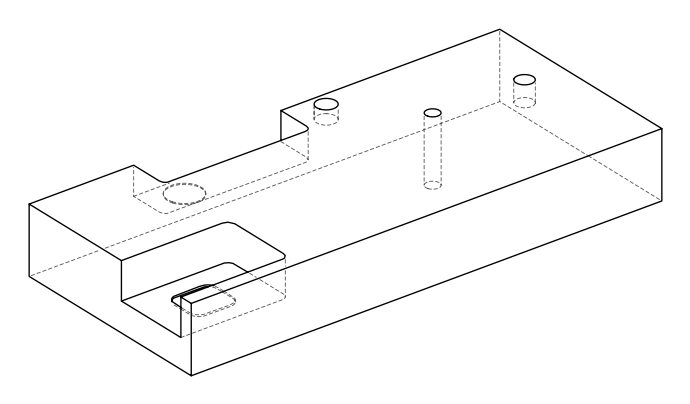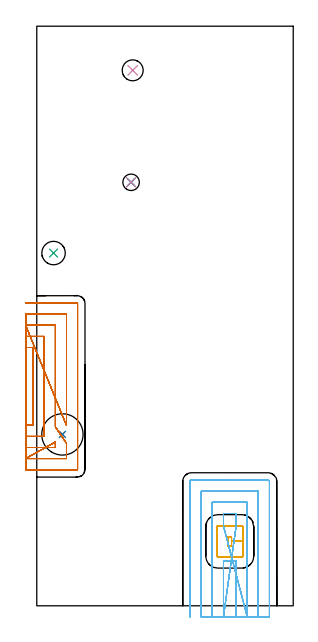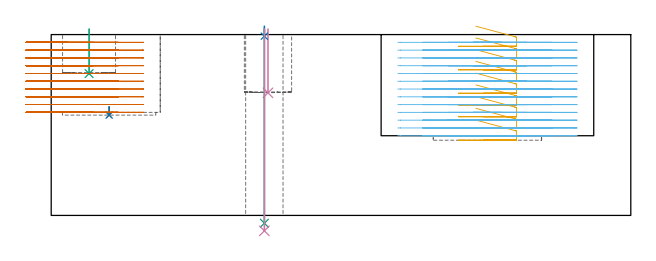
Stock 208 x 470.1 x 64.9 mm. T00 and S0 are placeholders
(PLAN: 10 operations, 8 tool changes, 66.1 min)
(1 INDEXABLE_INSERT_DRILL_BLIND_HOLE_FROM_SOLID | STEP1POCKET | NXT0302_009 | 0.02 min | 8113 mm3)
(2 DRILL_TO_ENLARGE_BLIND_HOLE | STEP1POCKET | UGT0301_383 | 0.02 min | 17336 mm3)
(3 INDEXABLE_INSERT_DRILL_BLIND_HOLE_FROM_SOLID_1 | STEP1POCKET_1 | NXT0302_009 | 0.07 min | 3899 mm3)
(4 INDEXABLE_INSERT_DRILL_BLIND_HOLE_FROM_SOLID_2 | STEP1POCKET_2 | NXT0302_005 | 0.09 min | 4687 mm3)
(5 MILL_RECTANGULAR_POCKET | POCKET_RECTANGULAR_STRAIGHT | UGT0201_100 | Follow Part, ap 4.5, ae 75% | 3.53 min | 60726 mm3)
(6 MILL_SLOT | SLOT_PARTIAL_RECTANGULAR | NXT0201_011 | Follow Part, ap 3, ae 75% | 32.48 min | 239932 mm3)
(7 MILL_SLOT_1 | SLOT_PARTIAL_RECTANGULAR_1 | NXT0201_011 | Follow Part, ap 3, ae 75% | 29.29 min | 135455 mm3)
(8 SPOT_DRILL | STEP1HOLE | NXT0321_9005460120000 | 0.03 min | 25 mm3)
(9 DRILL_THROUGH_HOLE_INTO_CENTER | STEP1HOLE | NXT0301_042 | 0.28 min | 2511 mm3)
(10 DRILL_TO_ENLARGE_THROUGH_HOLE | STEP1HOLE | UGT0301_268 | 0.29 min | 6581 mm3)
(TOOL NXT0302_009 | Index. Insert Drill 19mm [880-D1900L25-05] | D19 PA176 FL95 Z2)
(TOOL UGT0301_383 | Twist Drill Flat Bottom 33.5 mm | D33.5 PA180 FL175 Z2)
(TOOL NXT0302_005 | Index. Insert Drill 17mm [880-D1700L20-05] | D17 PA176 FL85 Z2)
(TOOL UGT0201_100 | End Mill 18 mm | D18 FL22 Z2)
(TOOL NXT0201_011 | ENDMILL 12mm [2P460-1200-NA 1630] | D12 FL38 Z6)
(TOOL NXT0321_9005460120000 | NC Spot Drill, 142deg, 12mm, Carbide, Uncoated | D12 PA142 FL30 Z2)
(TOOL NXT0301_042 | Carbide Drill 7.1mm [860.1-0710-057A1-MM 2214] | D7.1 PA140 FL85 Z2)
(TOOL UGT0301_268 | Twist Drill 13.4 mm | D13.4 PA118 FL108 Z2)
(OP 1 INDEXABLE_INSERT_DRILL_BLIND_HOLE_FROM_SOLID)
G17 G21 G94 G90
T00 M6
G54
G17 G0 G90 X20.8 Y139. S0 M3
G43 Z74.9 H1
G94 G81 G98 Z36. F250. R39.
G80
M5
M2
(OP 2 DRILL_TO_ENLARGE_BLIND_HOLE)
G17 G21 G94 G90
T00 M6
G54
G17 G0 G90 X20.8 Y139. S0 M3
G43 Z74.9 H0
G94 G81 G98 Z36. F250. R39.
G80
M5
M2
(OP 3 INDEXABLE_INSERT_DRILL_BLIND_HOLE_FROM_SOLID_1)
G17 G21 G94 G90
T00 M6
G54
G17 G0 G90 X13.6 Y286.1 S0 M3
G43 Z74.9 H1
G94 G81 G98 Z50.9 F250. R66.9
G80
M5
M2
(OP 4 INDEXABLE_INSERT_DRILL_BLIND_HOLE_FROM_SOLID_2)
G17 G21 G94 G90
T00 M6
G54
G17 G0 G90 X77.8 Y434.3 S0 M3
G43 Z74.9 H1
G94 G81 G98 Z44. F250. R66.9
G80
M5
M2
(OP 5 MILL_RECTANGULAR_POCKET)
G17 G21 G94 G90
T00 M6
G54
G17 G0 G90 X152.399 Y39.6 S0 M3
G43 Z74.9 H0
Z67.9
G94 G1 X166.29 Z64.178 F250.
X166.499 Y39.653 Z64.12
X166.688 Y39.759 Z64.062
X166.841 Y39.912 Z64.004
X166.947 Y40.101 Z63.946
X167. Y40.31 Z63.888
Y52.25 Z60.689
X158.
Y55.9 F500.
X155.1
Y48.6
X158.
Y52.25
X167.
Y64.1
G3 X166.2 Y64.9 R0.8
G1 X146.9
G3 X146.1 Y64.1 R0.8
G1 Y40.4
G3 X146.9 Y39.6 R0.8
G1 X166.2
G3 X167. Y40.4 R0.8
G1 Y52.25
Y53.25
G0 X152.399 Y39.6 Z63.689
G1 X166.29 Z59.967 F250.
X166.499 Y39.653 Z59.909
X166.688 Y39.759 Z59.851
X166.841 Y39.912 Z59.793
X166.947 Y40.101 Z59.735
X167. Y40.31 Z59.677
Y52.25 Z56.478
X158.
Y55.9 F500.
X155.1
Y48.6
X158.
Y52.25
X167.
Y64.1
G3 X166.2 Y64.9 R0.8
G1 X146.9
G3 X146.1 Y64.1 R0.8
G1 Y40.4
G3 X146.9 Y39.6 R0.8
G1 X166.2
G3 X167. Y40.4 R0.8
G1 Y52.25
Y53.25
G0 X152.399 Y39.6 Z59.478
G1 X166.29 Z55.756 F250.
X166.499 Y39.653 Z55.698
X166.688 Y39.759 Z55.64
X166.841 Y39.912 Z55.582
X166.947 Y40.101 Z55.524
X167. Y40.31 Z55.466
Y52.25 Z52.267
X158.
Y55.9 F500.
X155.1
Y48.6
X158.
Y52.25
X167.
Y64.1
G3 X166.2 Y64.9 R0.8
G1 X146.9
G3 X146.1 Y64.1 R0.8
G1 Y40.4
G3 X146.9 Y39.6 R0.8
G1 X166.2
G3 X167. Y40.4 R0.8
G1 Y52.25
Y53.25
G0 X152.399 Y39.6 Z55.267
G1 X166.29 Z51.545 F250.
X166.499 Y39.653 Z51.487
X166.688 Y39.759 Z51.429
X166.841 Y39.912 Z51.371
X166.947 Y40.101 Z51.313
X167. Y40.31 Z51.255
Y52.25 Z48.056
X158.
Y55.9 F500.
X155.1
Y48.6
X158.
Y52.25
X167.
Y64.1
G3 X166.2 Y64.9 R0.8
G1 X146.9
G3 X146.1 Y64.1 R0.8
G1 Y40.4
G3 X146.9 Y39.6 R0.8
G1 X166.2
G3 X167. Y40.4 R0.8
G1 Y52.25
Y53.25
G0 X152.399 Y39.6 Z51.056
G1 X166.29 Z47.333 F250.
X166.499 Y39.653 Z47.275
X166.688 Y39.759 Z47.218
X166.841 Y39.912 Z47.16
X166.947 Y40.101 Z47.102
X167. Y40.31 Z47.044
Y52.25 Z43.844
X158.
Y55.9 F500.
X155.1
Y48.6
X158.
Y52.25
X167.
Y64.1
G3 X166.2 Y64.9 R0.8
G1 X146.9
G3 X146.1 Y64.1 R0.8
G1 Y40.4
G3 X146.9 Y39.6 R0.8
G1 X166.2
G3 X167. Y40.4 R0.8
G1 Y52.25
Y53.25
G0 X152.399 Y39.6 Z46.844
G1 X166.29 Z43.122 F250.
X166.499 Y39.653 Z43.064
X166.688 Y39.759 Z43.006
X166.841 Y39.912 Z42.948
X166.947 Y40.101 Z42.89
X167. Y40.31 Z42.833
Y52.25 Z39.633
X158.
Y55.9 F500.
X155.1
Y48.6
X158.
Y52.25
X167.
Y64.1
G3 X166.2 Y64.9 R0.8
G1 X146.9
G3 X146.1 Y64.1 R0.8
G1 Y40.4
G3 X146.9 Y39.6 R0.8
G1 X166.2
G3 X167. Y40.4 R0.8
G1 Y52.25
Y53.25
G0 X152.399 Y39.6 Z42.633
G1 X166.29 Z38.911 F250.
X166.499 Y39.653 Z38.853
X166.688 Y39.759 Z38.795
X166.841 Y39.912 Z38.737
X166.947 Y40.101 Z38.679
X167. Y40.31 Z38.621
Y52.25 Z35.422
X158.
Y55.9 F500.
X155.1
Y48.6
X158.
Y52.25
X167.
Y64.1
G3 X166.2 Y64.9 R0.8
G1 X146.9
G3 X146.1 Y64.1 R0.8
G1 Y40.4
G3 X146.9 Y39.6 R0.8
G1 X166.2
G3 X167. Y40.4 R0.8
G1 Y52.25
Y53.25
G0 X152.399 Y39.6 Z38.422
G1 X166.29 Z34.7 F250.
X166.499 Y39.653 Z34.642
X166.688 Y39.759 Z34.584
X166.841 Y39.912 Z34.526
X166.947 Y40.101 Z34.468
X167. Y40.31 Z34.41
Y52.25 Z31.211
X158.
Y55.9 F500.
X155.1
Y48.6
X158.
Y52.25
X167.
Y64.1
G3 X166.2 Y64.9 R0.8
G1 X146.9
G3 X146.1 Y64.1 R0.8
G1 Y40.4
G3 X146.9 Y39.6 R0.8
G1 X166.2
G3 X167. Y40.4 R0.8
G1 Y52.25
Y53.25
G0 X152.399 Y39.6 Z34.211
G1 X166.29 Z30.489 F250.
X166.499 Y39.653 Z30.431
X166.688 Y39.759 Z30.373
X166.841 Y39.912 Z30.315
X166.947 Y40.101 Z30.257
X167. Y40.31 Z30.199
Y52.25 Z27.
X158.
Y55.9 F500.
X155.1
Y48.6
X158.
Y52.25
X167.
Y64.1
G3 X166.2 Y64.9 R0.8
G1 X146.9
G3 X146.1 Y64.1 R0.8
G1 Y40.4
G3 X146.9 Y39.6 R0.8
G1 X166.2
G3 X167. Y40.4 R0.8
G1 Y52.25
Y53.25
G0 Z74.9
M5
M2
(OP 6 MILL_SLOT)
G17 G21 G94 G90
T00 M6
G54
G17 G0 G90 X161.7 Y-9. S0 M3
G43 Z74.9 H1
Z62.108
G94 G1 Y-6. F250.
Y36.6 F500.
X151.4
Y-6.
Y-9. F250.
X161.7 Y64.9 F500.
Y67.9 F250.
Y74.9 F500.
X151.4
Y67.9
Y64.9 F250.
X170.7 Y-9. F500.
Y-6. F250.
Y83.9 F500.
X142.4
Y-6.
Y-9. F250.
X179.7
Y-6.
Y92.9 F500.
X133.4
Y-6.
Y-9. F250.
X188.7
Y-6.
Y100.9 F500.
G3 X187.7 Y101.9 R1.
G1 X125.4
G3 X124.4 Y100.9 R1.
G1 Y-6.
Y-9. F250.
G0 X161.7 Z59.315
G1 Y-6.
Y36.6 F500.
X151.4
Y-6.
Y-9. F250.
X161.7 Y64.9 F500.
Y67.9 F250.
Y74.9 F500.
X151.4
Y67.9
Y64.9 F250.
X170.7 Y-9. F500.
Y-6. F250.
Y83.9 F500.
X142.4
Y-6.
Y-9. F250.
X179.7
Y-6.
Y92.9 F500.
X133.4
Y-6.
Y-9. F250.
X188.7
Y-6.
Y100.9 F500.
G3 X187.7 Y101.9 R1.
G1 X125.4
G3 X124.4 Y100.9 R1.
G1 Y-6.
Y-9. F250.
G0 X161.7 Z56.523
G1 Y-6.
Y36.6 F500.
X151.4
Y-6.
Y-9. F250.
X161.7 Y64.9 F500.
Y67.9 F250.
Y74.9 F500.
X151.4
Y67.9
Y64.9 F250.
X170.7 Y-9. F500.
Y-6. F250.
Y83.9 F500.
X142.4
Y-6.
Y-9. F250.
X179.7
Y-6.
Y92.9 F500.
X133.4
Y-6.
Y-9. F250.
X188.7
Y-6.
Y100.9 F500.
G3 X187.7 Y101.9 R1.
G1 X125.4
G3 X124.4 Y100.9 R1.
G1 Y-6.
Y-9. F250.
G0 X161.7 Z53.731
G1 Y-6.
Y36.6 F500.
X151.4
Y-6.
Y-9. F250.
X161.7 Y64.9 F500.
Y67.9 F250.
Y74.9 F500.
X151.4
Y67.9
Y64.9 F250.
X170.7 Y-9. F500.
Y-6. F250.
Y83.9 F500.
X142.4
Y-6.
Y-9. F250.
X179.7
Y-6.
Y92.9 F500.
X133.4
Y-6.
Y-9. F250.
X188.7
Y-6.
Y100.9 F500.
G3 X187.7 Y101.9 R1.
G1 X125.4
G3 X124.4 Y100.9 R1.
G1 Y-6.
Y-9. F250.
G0 X161.7 Z50.938
G1 Y-6.
Y36.6 F500.
X151.4
Y-6.
Y-9. F250.
X161.7 Y64.9 F500.
Y67.9 F250.
Y74.9 F500.
X151.4
Y67.9
Y64.9 F250.
X170.7 Y-9. F500.
Y-6. F250.
Y83.9 F500.
X142.4
Y-6.
Y-9. F250.
X179.7
Y-6.
Y92.9 F500.
X133.4
Y-6.
Y-9. F250.
X188.7
Y-6.
Y100.9 F500.
G3 X187.7 Y101.9 R1.
G1 X125.4
G3 X124.4 Y100.9 R1.
G1 Y-6.
Y-9. F250.
G0 X161.7 Z48.146
G1 Y-6.
Y36.6 F500.
X151.4
Y-6.
Y-9. F250.
X161.7 Y64.9 F500.
Y67.9 F250.
Y74.9 F500.
X151.4
Y67.9
Y64.9 F250.
X170.7 Y-9. F500.
Y-6. F250.
Y83.9 F500.
X142.4
Y-6.
Y-9. F250.
X179.7
Y-6.
Y92.9 F500.
X133.4
Y-6.
Y-9. F250.
X188.7
Y-6.
Y100.9 F500.
G3 X187.7 Y101.9 R1.
G1 X125.4
G3 X124.4 Y100.9 R1.
G1 Y-6.
Y-9. F250.
G0 X161.7 Z45.354
G1 Y-6.
Y36.6 F500.
X151.4
Y-6.
Y-9. F250.
X161.7 Y64.9 F500.
Y67.9 F250.
Y74.9 F500.
X151.4
Y67.9
Y64.9 F250.
X170.7 Y-9. F500.
Y-6. F250.
Y83.9 F500.
X142.4
Y-6.
Y-9. F250.
X179.7
Y-6.
Y92.9 F500.
X133.4
Y-6.
Y-9. F250.
X188.7
Y-6.
Y100.9 F500.
G3 X187.7 Y101.9 R1.
G1 X125.4
G3 X124.4 Y100.9 R1.
G1 Y-6.
Y-9. F250.
G0 X161.7 Z42.562
G1 Y-6.
Y36.6 F500.
X151.4
Y-6.
Y-9. F250.
X161.7 Y64.9 F500.
Y67.9 F250.
Y74.9 F500.
X151.4
Y67.9
Y64.9 F250.
X170.7 Y-9. F500.
Y-6. F250.
Y83.9 F500.
X142.4
Y-6.
Y-9. F250.
X179.7
Y-6.
Y92.9 F500.
X133.4
Y-6.
Y-9. F250.
X188.7
Y-6.
Y100.9 F500.
G3 X187.7 Y101.9 R1.
G1 X125.4
G3 X124.4 Y100.9 R1.
G1 Y-6.
Y-9. F250.
G0 X161.7 Z39.769
G1 Y-6.
Y36.6 F500.
X151.4
Y-6.
Y-9. F250.
X161.7 Y64.9 F500.
Y67.9 F250.
Y74.9 F500.
X151.4
Y67.9
Y64.9 F250.
X170.7 Y-9. F500.
Y-6. F250.
Y83.9 F500.
X142.4
Y-6.
Y-9. F250.
X179.7
Y-6.
Y92.9 F500.
X133.4
Y-6.
Y-9. F250.
X188.7
Y-6.
Y100.9 F500.
G3 X187.7 Y101.9 R1.
G1 X125.4
G3 X124.4 Y100.9 R1.
G1 Y-6.
Y-9. F250.
G0 X161.7 Z36.977
G1 Y-6.
Y36.6 F500.
X151.4
Y-6.
Y-9. F250.
X161.7 Y64.9 F500.
Y67.9 F250.
Y74.9 F500.
X151.4
Y67.9
Y64.9 F250.
X170.7 Y-9. F500.
Y-6. F250.
Y83.9 F500.
X142.4
Y-6.
Y-9. F250.
X179.7
Y-6.
Y92.9 F500.
X133.4
Y-6.
Y-9. F250.
X188.7
Y-6.
Y100.9 F500.
G3 X187.7 Y101.9 R1.
G1 X125.4
G3 X124.4 Y100.9 R1.
G1 Y-6.
Y-9. F250.
G0 X161.7 Z34.185
G1 Y-6.
Y36.6 F500.
X151.4
Y-6.
Y-9. F250.
X161.7 Y64.9 F500.
Y67.9 F250.
Y74.9 F500.
X151.4
Y67.9
Y64.9 F250.
X170.7 Y-9. F500.
Y-6. F250.
Y83.9 F500.
X142.4
Y-6.
Y-9. F250.
X179.7
Y-6.
Y92.9 F500.
X133.4
Y-6.
Y-9. F250.
X188.7
Y-6.
Y100.9 F500.
G3 X187.7 Y101.9 R1.
G1 X125.4
G3 X124.4 Y100.9 R1.
G1 Y-6.
Y-9. F250.
G0 X161.7 Z31.392
G1 Y-6.
Y36.6 F500.
X151.4
Y-6.
Y-9. F250.
X161.7 Y64.9 F500.
Y67.9 F250.
Y74.9 F500.
X151.4
Y67.9
Y64.9 F250.
X170.7 Y-9. F500.
Y-6. F250.
Y83.9 F500.
X142.4
Y-6.
Y-9. F250.
X179.7
Y-6.
Y92.9 F500.
X133.4
Y-6.
Y-9. F250.
X188.7
Y-6.
Y100.9 F500.
G3 X187.7 Y101.9 R1.
G1 X125.4
G3 X124.4 Y100.9 R1.
G1 Y-6.
Y-9. F250.
G0 X161.7 Z28.6
G1 Y-6.
Y36.6 F500.
X151.4
Y-6.
Y-9. F250.
X161.7 Y64.9 F500.
Y67.9 F250.
Y74.9 F500.
X151.4
Y67.9
Y64.9 F250.
X170.7 Y-9. F500.
Y-6. F250.
Y83.9 F500.
X142.4
Y-6.
Y-9. F250.
X179.7
Y-6.
Y92.9 F500.
X133.4
Y-6.
Y-9. F250.
X188.7
Y-6.
Y100.9 F500.
G3 X187.7 Y101.9 R1.
G1 X125.4
G3 X124.4 Y100.9 R1.
G1 Y-6.
Y-9. F250.
G0 Z74.9
M5
M2
(OP 7 MILL_SLOT_1)
G17 G21 G94 G90
T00 M6
G54
G17 G0 G90 X-9. Y146.4 S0 M3
G43 Z74.9 H1
Z62.11
G94 G1 X-6. F250.
X-2.9 F500.
Y209.5
X-6.
X-9. F250.
Y137.4
X-6.
X6.1 F500.
Y218.5
X-6.
X-9. F250.
Y128.4
X-6.
X15.1 F500.
Y129.888
Y132.888 F250.
X-9. Y119.4 F500.
X-6. F250.
X24.1 F500.
Y128.777
Y131.777 F250.
X15.1 Y145.111 F500.
Y148.111 F250.
Y227.5 F500.
X-6.
X-9. F250.
X24.1 Y146.228 F500.
Y149.228 F250.
Y236.5 F500.
X-6.
X-9. F250.
Y110.4
X-6.
X32.8 F500.
G3 X33.1 Y110.7 R0.3
G1 Y245.2
G3 X32.8 Y245.5 R0.3
G1 X-6.
X-9. F250.
G0 Y146.4 Z59.32
G1 X-6.
X-2.9 F500.
Y209.5
X-6.
X-9. F250.
Y137.4
X-6.
X6.1 F500.
Y218.5
X-6.
X-9. F250.
Y128.4
X-6.
X15.1 F500.
Y129.888
Y132.888 F250.
X-9. Y119.4 F500.
X-6. F250.
X24.1 F500.
Y128.777
Y131.777 F250.
X15.1 Y145.111 F500.
Y148.111 F250.
Y227.5 F500.
X-6.
X-9. F250.
X24.1 Y146.228 F500.
Y149.228 F250.
Y236.5 F500.
X-6.
X-9. F250.
Y110.4
X-6.
X32.8 F500.
G3 X33.1 Y110.7 R0.3
G1 Y245.2
G3 X32.8 Y245.5 R0.3
G1 X-6.
X-9. F250.
G0 Y146.4 Z56.53
G1 X-6.
X-2.9 F500.
Y209.5
X-6.
X-9. F250.
Y137.4
X-6.
X6.1 F500.
Y218.5
X-6.
X-9. F250.
Y128.4
X-6.
X15.1 F500.
Y129.888
Y132.888 F250.
X-9. Y119.4 F500.
X-6. F250.
X24.1 F500.
Y128.777
Y131.777 F250.
X15.1 Y145.111 F500.
Y148.111 F250.
Y227.5 F500.
X-6.
X-9. F250.
X24.1 Y146.228 F500.
Y149.228 F250.
Y236.5 F500.
X-6.
X-9. F250.
Y110.4
X-6.
X32.8 F500.
G3 X33.1 Y110.7 R0.3
G1 Y245.2
G3 X32.8 Y245.5 R0.3
G1 X-6.
X-9. F250.
G0 Y146.4 Z53.74
G1 X-6.
X-2.9 F500.
Y209.5
X-6.
X-9. F250.
Y137.4
X-6.
X6.1 F500.
Y218.5
X-6.
X-9. F250.
Y128.4
X-6.
X15.1 F500.
Y129.888
Y132.888 F250.
X-9. Y119.4 F500.
X-6. F250.
X24.1 F500.
Y128.777
Y131.777 F250.
X15.1 Y145.111 F500.
Y148.111 F250.
Y227.5 F500.
X-6.
X-9. F250.
X24.1 Y146.228 F500.
Y149.228 F250.
Y236.5 F500.
X-6.
X-9. F250.
Y110.4
X-6.
X32.8 F500.
G3 X33.1 Y110.7 R0.3
G1 Y245.2
G3 X32.8 Y245.5 R0.3
G1 X-6.
X-9. F250.
G0 Y146.4 Z50.95
G1 X-6.
X-2.9 F500.
Y209.5
X-6.
X-9. F250.
Y137.4
X-6.
X6.1 F500.
Y218.5
X-6.
X-9. F250.
Y128.4
X-6.
X15.1 F500.
Y129.888
Y132.888 F250.
X-9. Y119.4 F500.
X-6. F250.
X24.1 F500.
Y128.777
Y131.777 F250.
X15.1 Y145.111 F500.
Y148.111 F250.
Y227.5 F500.
X-6.
X-9. F250.
X24.1 Y146.228 F500.
Y149.228 F250.
Y236.5 F500.
X-6.
X-9. F250.
Y110.4
X-6.
X32.8 F500.
G3 X33.1 Y110.7 R0.3
G1 Y245.2
G3 X32.8 Y245.5 R0.3
G1 X-6.
X-9. F250.
G0 Y146.4 Z48.16
G1 X-6.
X-2.9 F500.
Y209.5
X-6.
X-9. F250.
Y137.4
X-6.
X6.1 F500.
Y218.5
X-6.
X-9. F250.
Y128.4
X-6.
X15.1 F500.
Y129.888
Y132.888 F250.
X-9. Y119.4 F500.
X-6. F250.
X24.1 F500.
Y128.777
Y131.777 F250.
X15.1 Y145.111 F500.
Y148.111 F250.
Y227.5 F500.
X-6.
X-9. F250.
X24.1 Y146.228 F500.
Y149.228 F250.
Y236.5 F500.
X-6.
X-9. F250.
Y110.4
X-6.
X32.8 F500.
G3 X33.1 Y110.7 R0.3
G1 Y245.2
G3 X32.8 Y245.5 R0.3
G1 X-6.
X-9. F250.
G0 Y146.4 Z45.37
G1 X-6.
X-2.9 F500.
Y209.5
X-6.
X-9. F250.
Y137.4
X-6.
X6.1 F500.
Y218.5
X-6.
X-9. F250.
Y128.4
X-6.
X15.1 F500.
Y129.888
Y132.888 F250.
X-9. Y119.4 F500.
X-6. F250.
X24.1 F500.
Y128.777
Y131.777 F250.
X15.1 Y145.111 F500.
Y148.111 F250.
Y227.5 F500.
X-6.
X-9. F250.
X24.1 Y146.228 F500.
Y149.228 F250.
Y236.5 F500.
X-6.
X-9. F250.
Y110.4
X-6.
X32.8 F500.
G3 X33.1 Y110.7 R0.3
G1 Y245.2
G3 X32.8 Y245.5 R0.3
G1 X-6.
X-9. F250.
G0 Y146.4 Z42.58
G1 X-6.
X-2.9 F500.
Y209.5
X-6.
X-9. F250.
Y137.4
X-6.
X6.1 F500.
Y218.5
X-6.
X-9. F250.
Y128.4
X-6.
X15.1 F500.
Y129.889
Y132.889 F250.
X-9. Y119.4 F500.
X-6. F250.
X24.1 F500.
Y128.777
Y131.777 F250.
X15.1 Y145.111 F500.
Y148.111 F250.
Y227.5 F500.
X-6.
X-9. F250.
X24.1 Y146.228 F500.
Y149.228 F250.
Y236.5 F500.
X-6.
X-9. F250.
Y110.4
X-6.
X32.8 F500.
G3 X33.1 Y110.7 R0.3
G1 Y245.2
G3 X32.8 Y245.5 R0.3
G1 X-6.
X-9. F250.
G0 Y146.4 Z39.79
G1 X-6.
X-2.9 F500.
Y209.5
X-6.
X-9. F250.
Y137.4
X-6.
X6.1 F500.
Y218.5
X-6.
X-9. F250.
Y128.4
X-6.
X15.1 F500.
Y129.889
Y132.889 F250.
X-9. Y119.4 F500.
X-6. F250.
X24.1 F500.
Y128.772
Y131.772 F250.
X15.1 Y145.111 F500.
Y148.111 F250.
Y227.5 F500.
X-6.
X-9. F250.
X24.1 Y146.228 F500.
Y149.228 F250.
Y236.5 F500.
X-6.
X-9. F250.
Y110.4
X-6.
X32.8 F500.
G3 X33.1 Y110.7 R0.3
G1 Y245.2
G3 X32.8 Y245.5 R0.3
G1 X-6.
X-9. F250.
G0 Y146.4 Z37.
G1 X-6.
X-2.9 F500.
Y209.5
X-6.
X-9. F250.
Y137.4
X-6.
X6.1 F500.
Y218.5
X-6.
X-9. F250.
Y128.4
X-6.
X15.1 F500.
Y129.889
Y132.889 F250.
X-9. Y119.4 F500.
X-6. F250.
X24.1 F500.
Y128.772
Y131.772 F250.
X15.1 Y145.111 F500.
Y148.111 F250.
Y227.5 F500.
X-6.
X-9. F250.
X24.1 Y146.228 F500.
Y149.228 F250.
Y236.5 F500.
X-6.
X-9. F250.
Y110.4
X-6.
X32.8 F500.
G3 X33.1 Y110.7 R0.3
G1 Y245.2
G3 X32.8 Y245.5 R0.3
G1 X-6.
X-9. F250.
G0 Z74.9
M5
M2
(OP 8 SPOT_DRILL)
G17 G21 G94 G90
T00 M6
G54
G17 G0 G90 X76.5 Y343.5 S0 M3
G43 Z74.9 H0
G94 G81 G98 Z64.323 F250. R67.9
G80
M5
M2
(OP 9 DRILL_THROUGH_HOLE_INTO_CENTER)
G17 G21 G94 G90
T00 M6
G54
G17 G0 G90 X76.5 Y343.5 S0 M3
G43 Z74.9 H1
G94 G73 G98 Z-2.792 F250. Q6.769 R66.9
G80
M5
M2
(OP 10 DRILL_TO_ENLARGE_THROUGH_HOLE)
G17 G21 G94 G90
T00 M6
G54
G17 G0 G90 X76.5 Y343.5 S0 M3
G43 Z74.9 H0
G94 G73 G98 Z-5.526 F250. Q11.738 R66.9
G80
M5
M2
